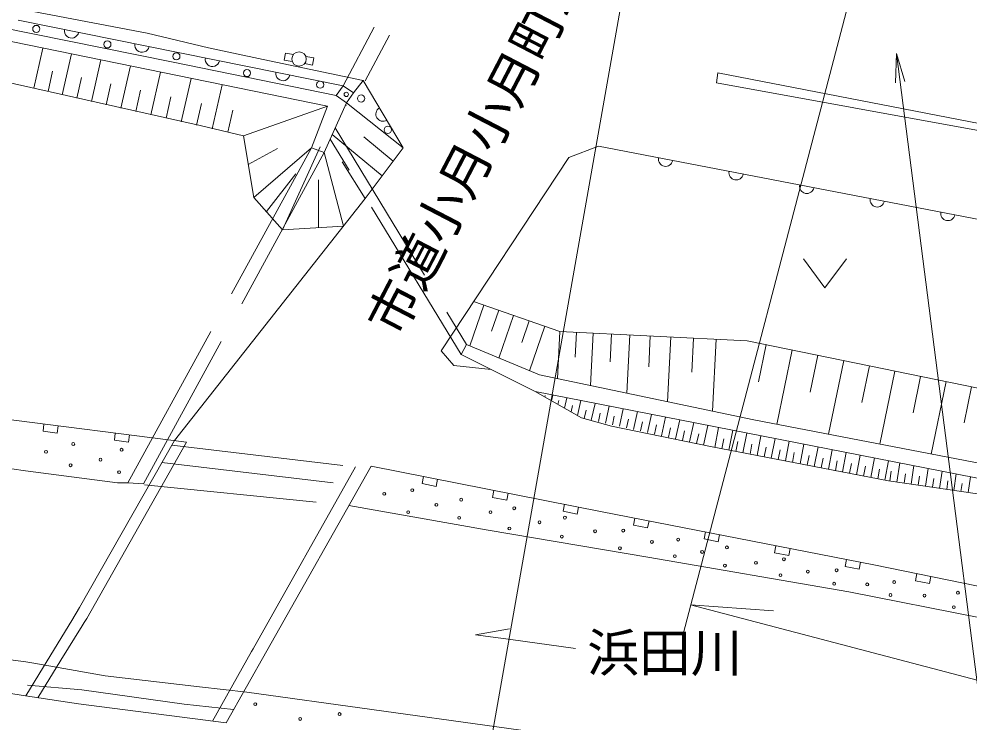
# Model space of a CAD drawing. Units: millimetres, scale not verified. Extents: x 40000 to 680001, y 20000 to 380001.
# Drawn here: x 341543 to 374634, y 243058 to 267557 of the extents above; entities that cross this region are included whole.
import ezdxf
from ezdxf.enums import TextEntityAlignment as Align

# ---------------------------------------------------------------- set-up
doc = ezdxf.new("R2010")
doc.units = ezdxf.units.MM
doc.header["$LTSCALE"] = 1000
doc.linetypes.add('DASHED', pattern=[7.5, 6, -1.5])
doc.layers.add('M-BGD', color=7, linetype='Continuous', lineweight=13)
doc.layers.add('M-STR-HTXT', color=7, linetype='Continuous', lineweight=13)
doc.layers.add('路線名', color=7, linetype='Continuous')
doc.styles.add('ＭＳ ゴシック', font='')
doc.styles.get('ＭＳ ゴシック').set_extended_font_data('MS Gothic')

# ---------------------------------------------------------------- blocks, each defined once
blk = doc.blocks.new('open_arrow')
at = {"color": 0, "linetype": 'Continuous', "lineweight": -2}
blk.add_lwpolyline([(7.5, 1.25), (0, 0), (7.5, -1.25)], dxfattribs=at)

msp = doc.modelspace()

# ---------------------------------------------------------------- linework, layer by layer
at = {"layer": 'M-BGD', "linetype": 'DASHED'}
for p, q in [((357429, 273896), (352820, 265236)), ((357958, 273614), (353590, 265405)), ((346000, 267065), (340203, 268163)), ((346000, 267065), (348132, 266555)), ((350041, 266147), (348132, 266555)), ((353516, 265421), (350041, 266147)), ((352549, 263772), (357116, 256227)), ((345328, 251420), (351724, 263079)), ((356929, 255885), (352372, 263377)), ((352167, 262917), (345871, 251380)), ((346858, 252728), (353747, 251910)), ((346513, 252120), (353409, 251311)), ((345909, 251348), (353019, 250622)), ((342062, 245142), (344540, 244696)), ((344540, 244696), (347829, 244321)), ((341833, 244373), (343729, 244207)), ((347829, 244321), (349467, 244135)), ((341620, 244023), (343614, 243727)), ((343729, 244207), (347291, 243718)), ((343614, 243727), (348750, 243063)), ((347291, 243718), (349012, 243527))]:
    msp.add_line(p, q, dxfattribs=at)
at = {"layer": 'M-BGD'}
for p, q in [((346847, 266065), (328973, 269689)), ((341513, 267518), (352820, 265236)), ((339092, 267220), (352281, 264520)), ((335194, 266688), (347847, 263848)), ((342054, 265147), (342372, 266548)), ((343050, 264920), (343373, 266343)), ((344061, 264691), (344389, 266135)), ((352583, 264898), (346847, 266065)), ((350817, 266374), (350774, 266128)), ((350774, 266128), (351053, 266080)), ((351096, 266326), (350817, 266374)), ((351802, 266203), (351523, 266251)), ((351759, 265956), (351802, 266203)), ((342552, 265034), (342713, 265740)), ((345087, 264458), (345420, 265924)), ((351480, 266005), (351759, 265956)), ((343556, 264806), (343718, 265522)), ((346129, 264222), (346467, 265710)), ((347187, 263982), (347530, 265492)), ((353178, 264986), (353516, 265421)), ((354906, 263074), (353516, 265421)), ((353516, 265421), (354906, 263074)), ((365865, 265688), (365813, 265333)), ((382304, 262481), (365865, 265688)), ((344574, 264575), (344739, 265302)), ((345608, 264340), (345776, 265078)), ((348260, 263738), (348608, 265272)), ((352581, 264895), (352820, 265236)), ((352820, 265236), (353178, 264986)), ((365813, 265333), (375933, 263494)), ((346658, 264102), (346828, 264851)), ((352939, 264644), (352581, 264895)), ((353178, 264986), (352939, 264644)), ((347723, 263860), (347896, 264621)), ((349350, 263491), (352281, 264520)), ((352281, 264520), (351724, 263079)), ((352939, 264644), (352167, 262917)), ((352897, 264550), (352937, 264557)), ((352939, 264644), (354906, 263074)), ((348805, 263614), (348980, 264387)), ((347847, 263848), (349350, 263491)), ((349350, 263491), (349719, 261342)), ((354177, 262100), (352445, 263540)), ((354559, 262609), (353539, 263457)), ((349719, 261342), (351724, 263079)), ((350713, 260218), (352022, 263107)), ((351724, 263079), (352167, 262917)), ((353588, 261312), (354906, 263074)), ((360672, 262736), (361707, 263127)), ((361707, 263127), (381164, 259390)), ((349520, 262499), (350543, 263055)), ((352830, 260350), (352167, 262917)), ((352784, 262591), (353589, 261314)), ((356230, 256014), (360672, 262736)), ((350149, 260855), (351178, 262173)), ((351962, 261961), (351961, 260296)), ((346950, 252890), (353588, 261312)), ((349719, 261342), (350713, 260218)), ((350713, 260218), (352830, 260350)), ((368837, 259206), (369587, 258206)), ((369587, 258206), (370337, 259206)), ((357717, 257600), (357227, 256181)), ((360364, 256687), (357360, 257723)), ((358236, 257421), (357986, 256695)), ((358755, 257242), (358243, 255758)), ((359298, 257054), (359036, 256296)), ((359841, 256867), (359306, 255316)), ((360364, 256687), (360282, 255039)), ((366880, 256363), (360364, 256687)), ((360940, 256658), (360897, 255788)), ((361517, 256630), (361426, 254798)), ((362158, 256598), (362110, 255631)), ((362799, 256566), (362698, 254532)), ((363511, 256530), (363458, 255457)), ((364223, 256495), (364111, 254235)), ((365014, 256456), (364955, 255263)), ((357116, 256227), (356929, 255885)), ((357116, 256227), (359657, 255170)), ((365805, 256416), (365680, 253906)), ((379076, 253854), (366880, 256363)), ((367539, 256227), (367272, 254928)), ((356230, 256014), (356679, 255496)), ((357976, 255357), (356929, 255885)), ((368445, 256041), (367912, 253451)), ((369343, 255856), (369078, 254567)), ((356679, 255496), (357976, 255357)), ((370242, 255671), (369714, 253105)), ((371132, 255488), (370869, 254211)), ((359499, 254589), (357976, 255357)), ((359657, 255170), (367118, 253604)), ((372022, 255305), (371499, 252762)), ((372912, 255122), (372652, 253856)), ((373802, 254939), (373284, 252418)), ((359499, 254589), (361116, 253678)), ((377491, 251075), (359499, 254589)), ((374684, 254757), (374426, 253503)), ((359843, 254395), (359856, 254456)), ((360070, 254267), (360115, 254469)), ((360298, 254139), (360329, 254280)), ((360525, 254011), (360606, 254373)), ((360980, 253754), (361097, 254277)), ((361458, 253602), (361588, 254181)), ((360753, 253883), (360802, 254104)), ((361214, 253656), (361278, 253943)), ((361702, 253547), (361768, 253840)), ((361946, 253493), (362079, 254085)), ((362434, 253384), (362570, 253989)), ((362922, 253275), (363060, 253894)), ((340430, 253711), (347370, 252833)), ((361116, 253678), (362160, 253393)), ((362190, 253438), (362257, 253738)), ((362678, 253329), (362747, 253635)), ((363166, 253220), (363236, 253533)), ((363410, 253166), (363551, 253798)), ((363898, 253057), (364042, 253702)), ((364386, 252948), (364533, 253606)), ((364874, 252839), (365024, 253510)), ((367118, 253604), (377765, 251556)), ((342412, 253460), (342380, 253212)), ((342380, 253212), (342876, 253149)), ((342876, 253149), (342908, 253397)), ((362160, 253393), (365606, 252676)), ((363654, 253111), (363726, 253431)), ((364142, 253002), (364215, 253328)), ((364630, 252894), (364704, 253226)), ((365362, 252730), (365515, 253414)), ((365753, 252647), (365887, 253342)), ((366244, 252553), (366377, 253246)), ((366735, 252459), (366868, 253150)), ((343651, 247074), (346950, 252890)), ((343901, 246695), (347370, 252833)), ((344892, 253146), (344861, 252898)), ((344861, 252898), (345357, 252836)), ((345357, 252836), (345388, 253084)), ((365118, 252785), (365194, 253123)), ((365999, 252600), (366065, 252947)), ((366490, 252506), (366556, 252852)), ((367226, 252365), (367359, 253054)), ((367717, 252270), (367850, 252958)), ((368209, 252176), (368340, 252862)), ((365606, 252676), (371793, 251487)), ((366981, 252412), (367047, 252757)), ((367472, 252317), (367538, 252662)), ((367963, 252223), (368029, 252567)), ((368724, 252077), (368855, 252762)), ((369215, 251983), (369346, 252666)), ((369706, 251888), (369837, 252570)), ((337823, 252417), (341766, 251831)), ((368454, 252129), (368520, 252472)), ((368969, 252030), (369035, 252372)), ((369460, 251935), (369526, 252277)), ((369951, 251841), (370017, 252182)), ((370197, 251794), (370328, 252474)), ((370688, 251700), (370818, 252378)), ((371179, 251605), (371309, 252282)), ((371670, 251511), (371800, 252187)), ((341766, 251831), (344973, 251411)), ((353252, 251969), (349690, 245642)), ((353794, 251993), (350165, 245569)), ((353794, 251993), (361836, 250412)), ((370442, 251747), (370508, 252086)), ((370933, 251653), (370999, 251991)), ((371424, 251558), (371489, 251896)), ((372093, 251443), (372192, 252110)), ((372588, 251370), (372683, 252014)), ((373083, 251297), (373175, 251918)), ((355616, 251635), (355568, 251389)), ((356059, 251293), (356107, 251538)), ((371846, 251480), (371896, 251819)), ((372341, 251406), (372389, 251734)), ((372835, 251333), (372882, 251650)), ((373330, 251260), (373375, 251565)), ((373577, 251223), (373666, 251822)), ((374072, 251150), (374157, 251726)), ((374567, 251077), (374648, 251630)), ((344973, 251411), (345328, 251420)), ((345871, 251380), (345328, 251420)), ((355568, 251389), (356059, 251293)), ((371793, 251487), (376050, 250857)), ((373825, 251187), (373868, 251480)), ((374319, 251114), (374361, 251396)), ((358069, 251152), (358021, 250907)), ((358021, 250907), (358512, 250811)), ((358512, 250811), (358560, 251056)), ((353019, 250622), (357870, 249766)), ((360522, 250670), (360474, 250425)), ((360965, 250328), (361013, 250574)), ((360474, 250425), (360965, 250328)), ((361836, 250412), (371289, 248560)), ((362976, 250189), (362928, 249943)), ((362928, 249943), (363418, 249847)), ((363418, 249847), (363466, 250092)), ((357870, 249766), (363424, 248830)), ((365429, 249708), (365381, 249463)), ((365872, 249367), (365920, 249612)), ((365381, 249463), (365872, 249367)), ((367882, 249227), (367834, 248982)), ((367834, 248982), (368325, 248886)), ((368325, 248886), (368373, 249131)), ((363424, 248830), (370414, 247621)), ((370336, 248747), (370288, 248502)), ((370778, 248406), (370826, 248651)), ((371289, 248560), (375560, 247692)), ((370288, 248502), (370778, 248406)), ((372787, 248256), (372737, 248011)), ((372737, 248011), (373227, 247911)), ((373227, 247911), (373277, 248156)), ((370414, 247621), (375001, 246712)), ((343375, 246623), (343651, 247074)), ((331343, 246661), (341776, 245182)), ((342518, 245216), (343375, 246623)), ((343740, 246434), (343814, 246555)), ((343814, 246555), (343901, 246695)), ((343003, 245239), (343740, 246434)), ((357423, 246131), (358606, 246339)), ((358659, 245960), (357423, 246131)), ((360905, 245648), (358659, 245960)), ((349635, 245544), (348273, 243125)), ((350165, 245569), (348750, 243063)), ((349690, 245642), (349635, 245544)), ((341777, 244000), (342518, 245216)), ((342201, 243937), (343003, 245239)), ((341620, 244023), (336267, 244929)), ((341776, 245182), (342062, 245142)), ((349467, 244135), (364810, 242009))]:
    msp.add_line(p, q, dxfattribs=at)
msp.add_lwpolyline([(372079, 266352), (376752, 229905), (395443, 229905)], dxfattribs=at)
for centre, radius in [((342144, 267212), 125), ((344618, 266675), 125), ((347019, 266258), 125), ((351288, 266165), 250), ((349476, 265677), 125), ((352023, 265272), 125), ((352929, 264935), 75), ((353446, 264790), 125), ((354378, 263700), 125), ((343431, 252767), 50), ((342482, 252495), 50), ((345112, 252568), 50), ((344379, 252222), 50), ((343339, 252026), 50), ((345024, 251786), 50), ((355227, 251162), 50), ((354254, 251035), 50), ((356930, 250830), 50), ((356067, 250650), 50), ((358776, 250531), 50), ((355084, 250396), 50), ((356859, 250196), 50), ((357951, 250396), 50), ((360541, 250204), 50), ((358608, 249826), 50), ((359656, 250043), 50), ((360432, 249546), 50), ((361587, 249731), 50), ((362569, 249754), 50), ((362455, 249137), 50), ((363566, 249360), 50), ((364479, 249440), 50), ((366177, 249170), 50), ((364362, 248865), 50), ((365312, 249010), 50), ((366107, 248536), 50), ((367187, 248630), 50), ((368159, 248757), 50), ((368040, 248203), 50), ((368992, 248328), 50), ((369992, 248374), 50), ((369907, 247906), 50), ((371060, 247881), 50), ((371995, 247963), 50), ((371867, 247512), 50), ((373051, 247490), 50), ((374214, 247592), 50), ((374070, 247088), 50), ((349765, 243714), 50), ((351328, 243200), 50), ((352698, 243370), 50)]:
    msp.add_circle(centre, radius, dxfattribs=at)
for centre, start, end in [((343372, 267143), 168.5912, 348.5912), ((345823, 266648), 168.5912, 348.5912), ((348273, 266154), 168.5912, 348.5912), ((350724, 265659), 168.5912, 348.5912), ((354211, 264247), 120.626, 300.626), ((364043, 262678), 169.1266, 349.1266), ((366498, 262207), 169.1266, 349.1266), ((368954, 261735), 169.1266, 349.1266), ((371409, 261264), 169.1266, 349.1266), ((373864, 260792), 169.1266, 349.1266)]:
    msp.add_arc(centre, 250, start, end, dxfattribs=at)
at = {"layer": 'M-STR-HTXT'}
for p, q in [((377809, 296299), (364660, 246200)), ((357264, 238471), (367088, 294040)), ((364914, 247168), (367794, 246956)), ((364914, 247168), (459792, 222266))]:
    msp.add_line(p, q, dxfattribs=at)

# ---------------------------------------------------------------- block references
at = {"layer": 'M-BGD', "xscale": 133, "yscale": 133, "rotation": 277.3}
msp.add_blockref('open_arrow', (372079, 266352), dxfattribs=at)

# ---------------------------------------------------------------- texts
at = {"layer": 'M-BGD', "style": 'ＭＳ ゴシック'}
msp.add_text('浜田川', height=1320, dxfattribs=at).set_placement((364016, 244453), align=Align.BOTTOM_CENTER)
at = {"layer": '路線名', "style": 'ＭＳ ゴシック'}
msp.add_text('市道小月小月町25号線', height=1320, rotation=62.539, dxfattribs=at).set_placement((357742, 265020), align=Align.TOP_CENTER)

doc.saveas('drawing.dxf')
